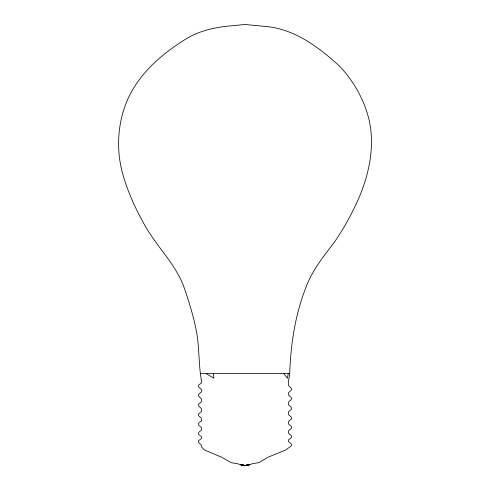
<?xml version="1.0" encoding="UTF-8"?>
<svg xmlns="http://www.w3.org/2000/svg" width="490" height="490" viewBox="0 0 490 490"><rect width="100%" height="100%" fill="white"/><g stroke="black" fill="none" stroke-linecap="round" stroke-linejoin="round"><path stroke-width="0.73" d="M289.731 373.649C290.705 344.709 294.968 315.872 305.435 288.72C311.658 271.074 323.48 256.484 334.67 241.778C344.978 226.711 353.688 210.614 360.665 193.746C369.846 170.404 374.697 144.771 369.099 119.94C364.15 99.531 353.7 80.96 339.196 65.819C318.316 46.826 294.074 28.647 264.949 26.411L245 24.5L225.051 26.411C211.662 28.181 198.413 31.47 186.751 38.52C161.994 53.606 138.976 73.439 127.186 100.542C117.116 124.576 115.934 151.6 123.462 176.516C128.668 193.967 136.324 210.541 145.389 226.307C157.572 247.713 176.443 265.035 184.552 288.72C189.311 302.82 193.758 317.067 196.472 331.724C199.583 348.359 198.438 365.497 201.721 382.065L201.304 383.082L198.818 384.877L198.401 386.028L198.818 387.21L201.304 389.317L201.721 390.775L201.304 392.208L198.818 394.138L198.401 395.289L198.818 396.471L201.304 398.646L201.721 400.305L201.304 401.941L198.818 403.932L198.401 405.089L198.818 406.271L201.304 408.446L201.721 410.106L201.304 411.735L198.818 413.732L198.401 414.889L198.818 416.071L201.304 418.178L201.721 419.636L201.304 421.063L198.818 422.993L198.401 424.144L198.818 425.326L201.304 427.433L201.721 428.891L201.304 430.324L198.818 432.254L198.401 433.405L198.818 434.587L201.304 436.559L201.721 437.613L201.304 438.636L198.818 440.43L198.401 441.582L198.818 442.764L201.304 445.073L201.721 447.125L204.428 449.949L221.682 457.237L231.268 462.701L238.085 463.84L241.098 465.077L245.092 465.5L249.024 465.047L252.013 463.785L258.824 462.597L268.367 457.06L285.566 450.065L291.164 446.047L291.587 444.889L291.164 443.707L288.684 441.735L288.267 440.682L288.684 439.659L291.164 437.864L291.587 436.713L291.164 435.53L288.684 433.423L288.267 431.966L288.684 430.538L291.164 428.609L291.587 427.452L291.164 426.269L288.684 424.168L288.267 422.705L288.684 421.277L291.164 419.348L291.587 418.197L291.164 417.015L288.684 414.84L288.267 413.18L288.684 411.545L291.164 409.548L291.587 408.397L291.164 407.215L288.684 405.04L288.267 403.38L288.684 401.745L291.164 399.748L291.587 398.597L291.164 397.415L288.684 395.308L288.267 393.85L288.684 392.416L291.164 390.487L291.587 389.336L291.164 388.154L288.684 385.802C287.526 381.747 289.492 377.698 289.731 373.649L200.257 373.649M288.187 373.649L287.501 378.262L283.741 373.649M206.247 373.649L213.873 378.262L213.377 373.649M249.453 464.71L245.092 465.5L240.664 464.747L245.092 465.5L249.453 464.71M248.271 464.716L245.092 465.5L241.84 464.741L245.092 465.5L248.271 464.716"/></g></svg>
